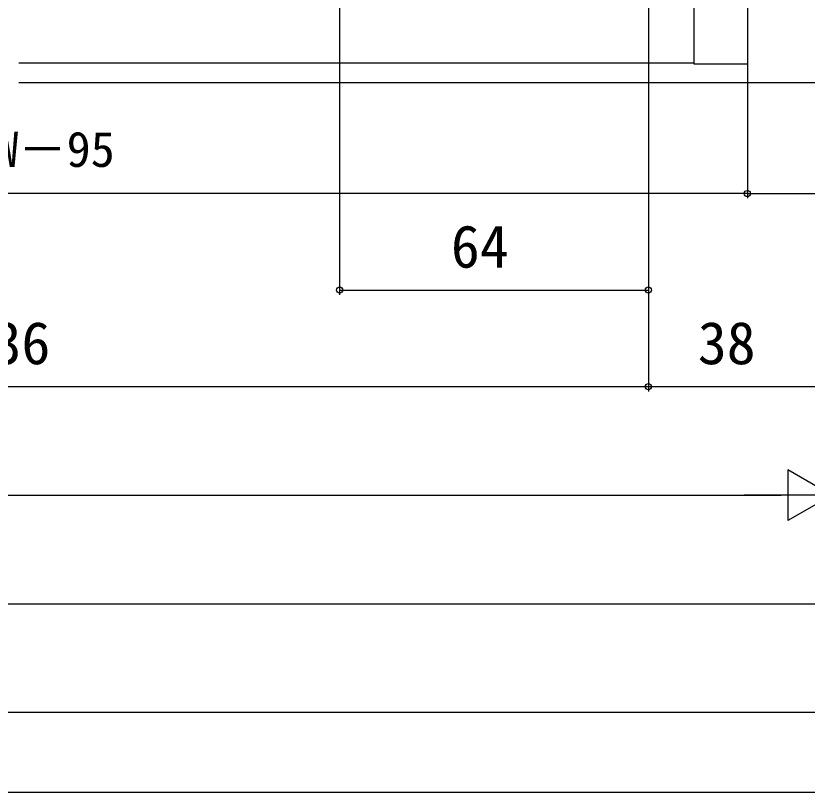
# Model space of a CAD drawing. Units: millimetres, scale not verified. Extents: x -525 to 525, y -783 to 779.
# Drawn here: x 97.9 to 261.9, y -782.7 to -621.9 of the extents above; entities that cross this region are included whole.
import ezdxf
from ezdxf.enums import TextEntityAlignment as Align

# ---------------------------------------------------------------- set-up
doc = ezdxf.new("R2010")
doc.units = ezdxf.units.MM
doc.header["$LTSCALE"] = 4
for name, color, linetype in [('0-4_YKK_12', 2, 'Continuous'), ('0-5_YKK_13', 4, 'Continuous'), ('0-7_YKK_D', 6, 'Continuous'), ('0-8_YKK_ZWAK', 7, 'Continuous'), ('0-9_YSS_K', 3, 'Continuous')]:
    doc.layers.add(name, color=color, linetype=linetype)
doc.styles.add('ＭＳ ゴシック', font='')
doc.styles.get('ＭＳ ゴシック').set_extended_font_data('MS Gothic')

msp = doc.modelspace()

# ---------------------------------------------------------------- linework, layer by layer
at = {"layer": '0-4_YKK_12'}
msp.add_line((238.5, -631.7), (98.5, -631.7), dxfattribs=at)
at = {"layer": '0-5_YKK_13'}
msp.add_lwpolyline([(238.5, -558.7), (249.5, -558.7), (249.5, -631.9), (238.5, -631.9)], close=True, dxfattribs=at)
at = {"layer": '0-7_YKK_D'}
for p, q in [((165.003, -544.698), (165.003, -679.7)), ((229, -576.2), (229, -699.7)), ((229, -576.2), (229, -699.7)), ((229, -577.2), (229, -679.7)), ((249.5, -622.9), (249.5, -659.7)), ((249.5, -622.9), (249.5, -659.7)), ((249.5, -658.7), (-55.5, -658.7)), ((165.003, -678.7), (229, -678.7)), ((-35, -698.7), (229, -698.7)), ((229, -698.7), (267, -698.7)), ((267, -721.2), (257.907, -715.95)), ((257.907, -715.95), (257.907, -726.45)), ((-62.5, -721.2), (256.5, -721.2)), ((267, -721.2), (248.813, -721.2)), ((267, -721.2), (257.907, -726.45)), ((-92.5, -743.7), (286.5, -743.7)), ((294, -766.2), (-100, -766.2))]:
    msp.add_line(p, q, dxfattribs=at)
msp.add_lwpolyline([(249.5, -658.7), (267, -658.7), (300.55, -658.7)], dxfattribs=at)
for centre in [(249.5, -658.7), (249.5, -658.7), (165.003, -678.7), (229, -678.7), (229, -698.7), (229, -698.7)]:
    msp.add_circle(centre, 0.637, dxfattribs=at)
at = {"layer": '0-8_YKK_ZWAK'}
msp.add_lwpolyline([(-525, -782.7), (525, -782.7), (525, 747.3)], dxfattribs=at)
at = {"layer": '0-9_YSS_K'}
msp.add_line((98.5, -635.7), (267, -635.7), dxfattribs=at)

# ---------------------------------------------------------------- texts
at = {"layer": '0-7_YKK_D', "style": 'ＭＳ ゴシック'}
for s, height, p in [('網戸出来幅＝W－95', 7.331, (33.449, -655.393)), ('64', 8.798, (188.07, -676.7)), ('W－136', 8.798, (69.114, -696.7)), ('38', 8.798, (239.239, -696.7))]:
    msp.add_text(s, height=height, dxfattribs=at).set_placement(p, align=Align.BOTTOM_LEFT)

doc.saveas('drawing.dxf')
